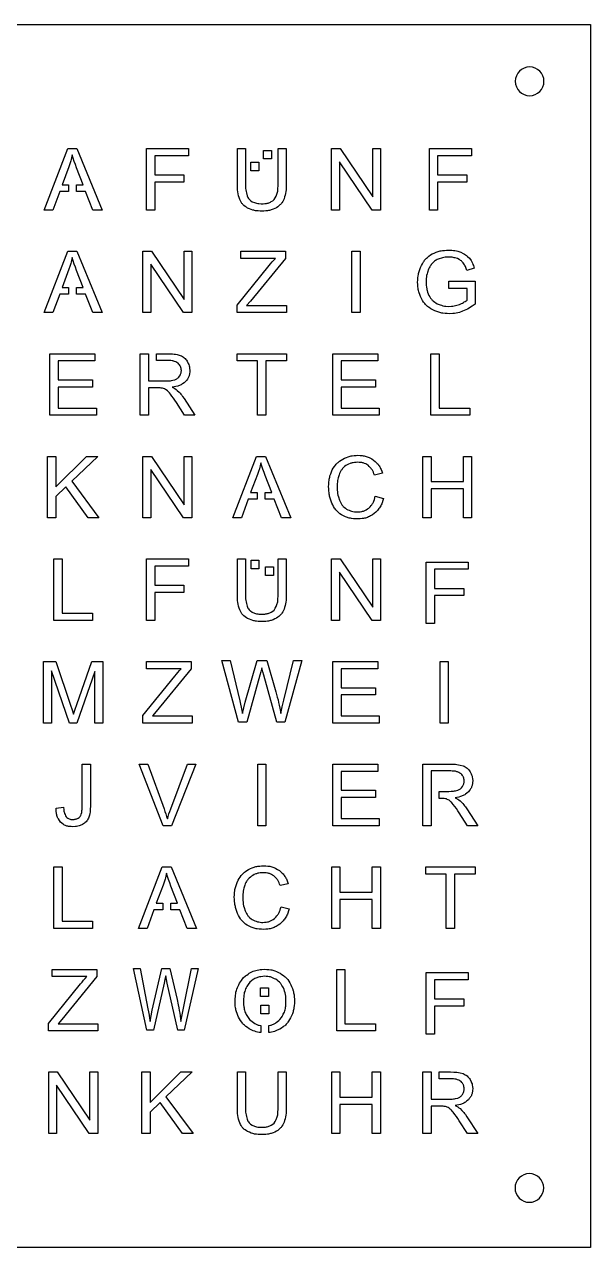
# Model space of a CAD drawing. Header units: millimetres. Extents: x 1 to 211, y -211 to -1.
# Drawn here: x 113.3 to 210.6, y -210.7 to -0.7 of the extents above; entities that cross this region are included whole.
import ezdxf

# ---------------------------------------------------------------- set-up
doc = ezdxf.new("R2010")
doc.units = ezdxf.units.MM
doc.layers.get('0').update_dxf_attribs({"linetype": 'CONTINUOUS'})

msp = doc.modelspace()

# ---------------------------------------------------------------- linework, layer by layer
for points in [[(0.56, -0.72), (210.55, -0.72), (210.55, -210.71), (0.56, -210.71)], [(120.86, -29.38), (119.34, -29.38), (118.16, -32.59), (116.66, -32.59), (120.76, -22.01), (122.29, -22.01), (126.66, -32.59), (125.05, -32.59), (123.8, -29.38), (122.25, -29.38), (122.25, -28.24), (123.37, -28.24), (122.25, -25.32), (122.05, -24.77), (121.85, -24.23), (121.67, -23.68), (121.49, -23.13), (121.38, -23.64), (121.31, -23.89), (121.24, -24.15), (121.09, -24.65), (120.92, -25.14), (119.74, -28.24), (120.86, -28.24)], [(135.67, -27.78), (135.67, -32.59), (134.26, -32.59), (134.26, -22.01), (141.46, -22.01), (141.46, -23.26), (135.67, -23.26), (135.67, -26.54), (140.68, -26.54), (140.68, -27.78)], [(156.19, -30.8), (156.36, -30.49), (156.52, -30.18), (156.6, -30.02), (156.66, -29.86), (156.71, -29.69), (156.75, -29.52), (156.79, -29.35), (156.81, -29.18), (156.83, -29.01), (156.84, -28.83), (156.85, -28.47), (156.85, -28.11), (156.85, -22.01), (158.26, -22.01), (158.26, -28.12), (158.25, -28.77), (158.23, -29.09), (158.19, -29.4), (158.14, -29.72), (158.07, -30.03), (157.99, -30.34), (157.9, -30.65), (157.78, -30.88), (157.66, -31.11), (157.52, -31.32), (157.45, -31.43), (157.37, -31.52), (157.28, -31.62), (157.19, -31.7), (157, -31.87), (156.8, -32.03), (156.58, -32.18), (156.29, -32.32), (155.99, -32.45), (155.69, -32.56), (155.53, -32.61), (155.38, -32.64), (155.22, -32.68), (155.06, -32.7), (154.74, -32.73), (154.42, -32.75), (154.09, -32.77), (153.77, -32.76), (153.45, -32.74), (153.14, -32.71), (152.98, -32.69), (152.83, -32.66), (152.67, -32.63), (152.52, -32.59), (152.22, -32.49), (151.93, -32.37), (151.63, -32.25), (151.41, -32.11), (151.2, -31.97), (151, -31.81), (150.91, -31.72), (150.82, -31.63), (150.74, -31.54), (150.66, -31.44), (150.52, -31.22), (150.39, -31), (150.27, -30.77), (150.17, -30.45), (150.08, -30.12), (150, -29.8), (149.94, -29.47), (149.9, -29.13), (149.88, -28.8), (149.86, -28.12), (149.86, -22.01), (151.28, -22.01), (151.28, -28.11), (151.28, -28.63), (151.29, -28.89), (151.32, -29.14), (151.35, -29.4), (151.41, -29.65), (151.53, -30.14), (151.69, -30.45), (151.78, -30.59), (151.89, -30.73), (152.01, -30.84), (152.14, -30.95), (152.42, -31.15), (152.79, -31.31), (152.98, -31.37), (153.17, -31.43), (153.36, -31.46), (153.56, -31.48), (153.96, -31.5), (154.27, -31.5), (154.57, -31.48), (154.72, -31.46), (154.87, -31.44), (155.01, -31.41), (155.15, -31.38), (155.29, -31.33), (155.43, -31.28), (155.56, -31.21), (155.69, -31.14), (155.94, -30.98)], [(155.75, -22.34), (155.75, -23.81), (154.38, -23.81), (154.38, -22.34)], [(167.41, -24.28), (167.41, -32.59), (166.06, -32.59), (166.06, -22.01), (167.51, -22.01), (173.12, -30.31), (173.12, -22.01), (174.47, -22.01), (174.47, -32.59), (173.02, -32.59)], [(184.28, -27.78), (184.28, -32.59), (182.86, -32.59), (182.86, -22.01), (190.07, -22.01), (190.07, -23.26), (184.28, -23.26), (184.28, -26.54), (189.29, -26.54), (189.29, -27.78)], [(153.53, -24.36), (153.53, -25.84), (152.16, -25.84), (152.16, -24.36)], [(120.86, -47), (119.34, -47), (118.16, -50.2), (116.66, -50.2), (120.76, -39.63), (122.29, -39.63), (126.66, -50.2), (125.05, -50.2), (123.8, -47), (122.25, -47), (122.25, -45.86), (123.37, -45.86), (122.25, -42.94), (122.05, -42.39), (121.85, -41.85), (121.67, -41.3), (121.49, -40.74), (121.38, -41.26), (121.31, -41.51), (121.24, -41.76), (121.09, -42.26), (120.92, -42.76), (119.74, -45.86), (120.86, -45.86)], [(135.01, -41.9), (135.01, -50.2), (133.65, -50.2), (133.65, -39.63), (135.1, -39.63), (140.71, -47.93), (140.71, -39.63), (142.07, -39.63), (142.07, -50.2), (140.62, -50.2)], [(158.28, -48.96), (158.28, -50.2), (149.84, -50.2), (149.84, -48.91), (155.31, -42.13), (155.58, -41.81), (155.85, -41.49), (156.13, -41.18), (156.42, -40.88), (150.46, -40.88), (150.46, -39.63), (158.11, -39.63), (158.11, -40.88), (152.11, -48.21), (151.46, -48.96)], [(170.97, -39.63), (170.97, -50.2), (169.56, -50.2), (169.56, -39.63)], [(189.33, -48.03), (189.33, -46.06), (186.19, -46.06), (186.19, -44.82), (190.72, -44.81), (190.72, -48.73), (190.21, -49.1), (189.95, -49.27), (189.69, -49.44), (189.42, -49.58), (189.14, -49.72), (188.57, -49.97), (188.01, -50.15), (187.73, -50.22), (187.45, -50.28), (187.16, -50.32), (186.87, -50.35), (186.29, -50.39), (185.92, -50.37), (185.55, -50.34), (185.18, -50.29), (185, -50.26), (184.82, -50.23), (184.64, -50.18), (184.47, -50.13), (184.12, -50.01), (183.78, -49.87), (183.43, -49.72), (183.13, -49.53), (182.84, -49.34), (182.7, -49.24), (182.56, -49.13), (182.43, -49.02), (182.31, -48.91), (182.19, -48.78), (182.08, -48.65), (181.97, -48.52), (181.87, -48.38), (181.68, -48.09), (181.49, -47.79), (181.35, -47.45), (181.21, -47.11), (181.09, -46.77), (181.04, -46.6), (180.99, -46.42), (180.95, -46.24), (180.92, -46.06), (180.88, -45.7), (180.85, -45.34), (180.84, -44.97), (180.86, -44.6), (180.88, -44.23), (180.93, -43.86), (180.96, -43.67), (181, -43.49), (181.04, -43.31), (181.09, -43.14), (181.21, -42.78), (181.34, -42.44), (181.49, -42.09), (181.66, -41.79), (181.85, -41.49), (181.94, -41.35), (182.04, -41.21), (182.15, -41.07), (182.26, -40.95), (182.38, -40.82), (182.51, -40.71), (182.64, -40.6), (182.78, -40.5), (183.07, -40.3), (183.36, -40.1), (183.7, -39.96), (184.04, -39.82), (184.38, -39.7), (184.56, -39.65), (184.73, -39.61), (184.91, -39.57), (185.09, -39.54), (185.45, -39.5), (185.82, -39.47), (186.18, -39.46), (186.72, -39.48), (186.99, -39.5), (187.25, -39.54), (187.51, -39.6), (187.77, -39.67), (188.28, -39.83), (188.69, -40.02), (188.89, -40.13), (189.08, -40.25), (189.26, -40.39), (189.43, -40.54), (189.75, -40.86), (190.01, -41.26), (190.13, -41.47), (190.24, -41.68), (190.34, -41.91), (190.42, -42.13), (190.56, -42.59), (189.28, -42.94), (189.17, -42.6), (189.11, -42.44), (189.04, -42.28), (188.96, -42.12), (188.87, -41.97), (188.68, -41.67), (188.46, -41.44), (188.35, -41.33), (188.22, -41.23), (188.09, -41.15), (187.95, -41.07), (187.66, -40.93), (187.31, -40.81), (187.12, -40.76), (186.94, -40.72), (186.76, -40.69), (186.57, -40.67), (186.19, -40.65), (185.76, -40.67), (185.55, -40.69), (185.34, -40.72), (185.13, -40.76), (184.92, -40.82), (184.52, -40.95), (184.2, -41.1), (184.05, -41.18), (183.9, -41.27), (183.76, -41.37), (183.63, -41.48), (183.37, -41.71), (183.18, -41.96), (183.08, -42.08), (182.99, -42.21), (182.91, -42.34), (182.84, -42.48), (182.7, -42.76), (182.53, -43.28), (182.45, -43.54), (182.39, -43.8), (182.35, -44.07), (182.32, -44.34), (182.29, -44.89), (182.3, -45.19), (182.32, -45.5), (182.35, -45.8), (182.4, -46.1), (182.43, -46.25), (182.47, -46.39), (182.56, -46.68), (182.67, -46.97), (182.78, -47.25), (182.92, -47.47), (183.06, -47.69), (183.21, -47.89), (183.3, -47.98), (183.38, -48.08), (183.47, -48.16), (183.57, -48.24), (183.78, -48.39), (183.99, -48.53), (184.22, -48.67), (184.7, -48.86), (184.94, -48.94), (185.19, -49.01), (185.44, -49.06), (185.7, -49.09), (186.21, -49.13), (186.67, -49.1), (186.9, -49.07), (187.13, -49.04), (187.35, -48.99), (187.57, -48.92), (188.01, -48.78), (188.36, -48.63), (188.53, -48.55), (188.7, -48.46), (188.86, -48.36), (189.02, -48.26)], [(125.65, -66.57), (125.65, -67.82), (117.67, -67.82), (117.67, -57.25), (125.4, -57.25), (125.4, -58.5), (119.09, -58.5), (119.09, -61.74), (125, -61.74), (125, -62.98), (119.09, -62.98), (119.09, -66.57)], [(135.96, -57.25), (137.89, -57.25), (138.44, -57.26), (138.72, -57.27), (138.99, -57.3), (139.26, -57.34), (139.53, -57.4), (140.06, -57.54), (140.24, -57.62), (140.42, -57.72), (140.59, -57.82), (140.74, -57.94), (140.88, -58.07), (141.01, -58.22), (141.13, -58.38), (141.25, -58.54), (141.44, -58.92), (141.52, -59.11), (141.58, -59.31), (141.63, -59.51), (141.66, -59.71), (141.69, -60.13), (141.67, -60.4), (141.64, -60.66), (141.62, -60.79), (141.59, -60.91), (141.56, -61.04), (141.52, -61.16), (141.47, -61.27), (141.41, -61.39), (141.34, -61.5), (141.27, -61.61), (141.12, -61.82), (140.96, -62.03), (140.71, -62.23), (140.45, -62.41), (140.32, -62.5), (140.19, -62.58), (140.05, -62.65), (139.91, -62.71), (139.76, -62.77), (139.62, -62.82), (139.31, -62.89), (139, -62.96), (138.68, -63.01), (138.91, -63.12), (139.13, -63.25), (139.34, -63.39), (139.54, -63.54), (139.86, -63.86), (140.02, -64.03), (140.17, -64.2), (140.31, -64.38), (140.45, -64.57), (140.71, -64.94), (142.57, -67.82), (140.79, -67.82), (139.38, -65.62), (139.13, -65.25), (138.88, -64.88), (138.62, -64.52), (138.36, -64.17), (138.2, -63.97), (138.03, -63.78), (137.93, -63.7), (137.84, -63.61), (137.64, -63.46), (137.49, -63.37), (137.33, -63.29), (137.16, -63.23), (136.99, -63.18), (136.8, -63.15), (136.6, -63.13), (136.21, -63.13), (134.57, -63.13), (134.57, -67.82), (133.15, -67.82), (133.15, -57.25), (134.57, -57.25), (134.57, -61.92), (137.61, -61.92), (137.99, -61.91), (138.18, -61.9), (138.37, -61.88), (138.56, -61.85), (138.75, -61.81), (139.12, -61.72), (139.37, -61.61), (139.48, -61.54), (139.59, -61.47), (139.69, -61.38), (139.78, -61.29), (139.95, -61.08), (140.07, -60.86), (140.12, -60.75), (140.17, -60.63), (140.19, -60.51), (140.21, -60.39), (140.24, -60.13), (140.22, -59.96), (140.2, -59.78), (140.16, -59.62), (140.13, -59.54), (140.1, -59.46), (140.06, -59.38), (140.02, -59.31), (139.92, -59.17), (139.81, -59.03), (139.69, -58.9), (139.49, -58.78), (139.29, -58.67), (139.08, -58.58), (138.97, -58.54), (138.87, -58.51), (138.75, -58.48), (138.64, -58.46), (138.41, -58.44), (138.18, -58.42), (137.95, -58.42), (135.96, -58.42)], [(154.76, -58.5), (154.76, -67.82), (153.35, -67.82), (153.35, -58.5), (149.83, -58.5), (149.83, -57.25), (158.3, -57.25), (158.3, -58.5)], [(174.25, -66.57), (174.25, -67.82), (166.28, -67.82), (166.28, -57.25), (174, -57.25), (174, -58.5), (167.69, -58.5), (167.69, -61.74), (173.6, -61.74), (173.6, -62.98), (167.69, -62.98), (167.69, -66.57)], [(189.8, -66.57), (189.8, -67.82), (183.13, -67.82), (183.13, -57.25), (184.54, -57.25), (184.54, -66.57)], [(118.66, -81.78), (118.66, -85.44), (117.24, -85.44), (117.24, -74.87), (118.66, -74.87), (118.66, -80.11), (123.96, -74.87), (125.88, -74.87), (121.4, -79.15), (126.08, -85.44), (124.21, -85.44), (120.41, -80.09)], [(135.01, -77.13), (135.01, -85.44), (133.65, -85.44), (133.65, -74.87), (135.1, -74.87), (140.71, -83.17), (140.71, -74.87), (142.07, -74.87), (142.07, -85.44), (140.62, -85.44)], [(153.26, -82.24), (151.74, -82.24), (150.56, -85.44), (149.06, -85.44), (153.17, -74.87), (154.69, -74.87), (159.06, -85.44), (157.45, -85.44), (156.2, -82.24), (154.65, -82.24), (154.65, -81.1), (155.77, -81.1), (154.65, -78.17), (154.45, -77.63), (154.25, -77.08), (154.07, -76.53), (153.89, -75.98), (153.78, -76.49), (153.72, -76.75), (153.65, -77), (153.49, -77.5), (153.32, -78), (152.15, -81.1), (153.26, -81.1)], [(170.45, -84.42), (170.72, -84.4), (170.99, -84.37), (171.26, -84.33), (171.39, -84.3), (171.51, -84.26), (171.64, -84.22), (171.76, -84.16), (172, -84.04), (172.23, -83.9), (172.46, -83.74), (172.66, -83.53), (172.86, -83.31), (172.95, -83.19), (173.03, -83.08), (173.11, -82.96), (173.19, -82.83), (173.25, -82.71), (173.31, -82.57), (173.41, -82.3), (173.49, -82.02), (173.57, -81.73), (174.99, -82.09), (174.87, -82.46), (174.74, -82.83), (174.66, -83.02), (174.59, -83.19), (174.5, -83.37), (174.41, -83.53), (174.3, -83.7), (174.19, -83.85), (174.07, -84), (173.94, -84.15), (173.67, -84.44), (173.39, -84.71), (173.06, -84.92), (172.74, -85.11), (172.57, -85.2), (172.4, -85.28), (172.23, -85.35), (172.05, -85.41), (171.88, -85.46), (171.69, -85.5), (171.51, -85.53), (171.32, -85.56), (170.94, -85.59), (170.56, -85.62), (170.19, -85.6), (169.82, -85.58), (169.46, -85.54), (169.28, -85.51), (169.1, -85.47), (168.93, -85.43), (168.76, -85.37), (168.59, -85.31), (168.42, -85.24), (168.08, -85.09), (167.75, -84.92), (167.49, -84.72), (167.23, -84.51), (167.11, -84.4), (166.99, -84.28), (166.88, -84.16), (166.78, -84.04), (166.68, -83.91), (166.58, -83.78), (166.41, -83.5), (166.26, -83.21), (166.11, -82.91), (165.98, -82.56), (165.87, -82.22), (165.76, -81.87), (165.72, -81.7), (165.68, -81.52), (165.65, -81.34), (165.62, -81.16), (165.58, -80.8), (165.56, -80.44), (165.54, -80.07), (165.56, -79.7), (165.58, -79.33), (165.62, -78.96), (165.65, -78.78), (165.69, -78.59), (165.73, -78.42), (165.78, -78.24), (165.9, -77.89), (166.03, -77.54), (166.18, -77.19), (166.35, -76.91), (166.53, -76.63), (166.73, -76.37), (166.83, -76.24), (166.94, -76.12), (167.06, -76.01), (167.18, -75.9), (167.31, -75.8), (167.44, -75.7), (167.71, -75.51), (167.99, -75.33), (168.3, -75.19), (168.61, -75.05), (168.93, -74.94), (169.09, -74.89), (169.25, -74.84), (169.41, -74.81), (169.57, -74.78), (169.91, -74.73), (170.25, -74.71), (170.58, -74.69), (170.95, -74.71), (171.3, -74.74), (171.48, -74.76), (171.66, -74.79), (171.83, -74.83), (172, -74.87), (172.17, -74.93), (172.33, -74.99), (172.49, -75.06), (172.65, -75.14), (172.97, -75.31), (173.28, -75.5), (173.54, -75.73), (173.79, -75.98), (173.91, -76.1), (174.03, -76.23), (174.13, -76.36), (174.23, -76.5), (174.32, -76.65), (174.41, -76.8), (174.48, -76.95), (174.55, -77.11), (174.68, -77.44), (174.8, -77.77), (173.41, -78.09), (173.32, -77.85), (173.23, -77.61), (173.12, -77.38), (173.07, -77.27), (173, -77.17), (172.93, -77.06), (172.86, -76.96), (172.69, -76.77), (172.52, -76.59), (172.33, -76.41), (172.13, -76.29), (171.92, -76.18), (171.71, -76.08), (171.6, -76.04), (171.49, -76), (171.38, -75.97), (171.26, -75.95), (171.03, -75.92), (170.79, -75.9), (170.55, -75.88), (170.28, -75.9), (170.01, -75.92), (169.74, -75.96), (169.61, -75.98), (169.48, -76.02), (169.35, -76.05), (169.22, -76.1), (168.98, -76.21), (168.74, -76.34), (168.5, -76.47), (168.3, -76.63), (168.12, -76.8), (167.94, -76.97), (167.86, -77.06), (167.79, -77.16), (167.72, -77.26), (167.65, -77.36), (167.54, -77.58), (167.43, -77.81), (167.33, -78.04), (167.19, -78.54), (167.13, -78.79), (167.08, -79.04), (167.05, -79.29), (167.03, -79.55), (167, -80.07), (167.02, -80.67), (167.05, -80.97), (167.09, -81.26), (167.15, -81.56), (167.22, -81.85), (167.4, -82.42), (167.5, -82.65), (167.62, -82.87), (167.74, -83.08), (167.81, -83.18), (167.89, -83.28), (167.96, -83.37), (168.05, -83.46), (168.23, -83.62), (168.43, -83.78), (168.63, -83.92), (168.85, -84.03), (169.06, -84.13), (169.28, -84.22), (169.5, -84.3), (169.73, -84.35), (169.97, -84.38), (170.21, -84.41)], [(183.16, -80.46), (183.16, -85.44), (181.74, -85.44), (181.74, -74.87), (183.16, -74.87), (183.16, -79.21), (188.71, -79.21), (188.71, -74.87), (190.12, -74.87), (190.12, -85.44), (188.71, -85.44), (188.71, -80.46)], [(125, -101.81), (125, -103.06), (118.32, -103.06), (118.32, -92.49), (119.74, -92.49), (119.74, -101.81)], [(135.67, -98.25), (135.67, -103.06), (134.26, -103.06), (134.26, -92.49), (141.46, -92.49), (141.46, -93.73), (135.67, -93.73), (135.67, -97.01), (140.68, -97.01), (140.68, -98.25)], [(156.19, -101.28), (156.36, -100.96), (156.52, -100.65), (156.6, -100.49), (156.66, -100.33), (156.71, -100.16), (156.75, -100), (156.79, -99.83), (156.81, -99.65), (156.83, -99.48), (156.84, -99.3), (156.85, -98.94), (156.85, -98.59), (156.85, -92.49), (158.26, -92.49), (158.26, -98.59), (158.25, -99.24), (158.23, -99.56), (158.19, -99.88), (158.14, -100.19), (158.07, -100.5), (157.99, -100.81), (157.9, -101.12), (157.78, -101.35), (157.66, -101.58), (157.52, -101.79), (157.45, -101.9), (157.37, -101.99), (157.28, -102.09), (157.19, -102.18), (157, -102.34), (156.8, -102.5), (156.58, -102.65), (156.29, -102.79), (155.99, -102.92), (155.69, -103.03), (155.53, -103.08), (155.38, -103.12), (155.22, -103.15), (155.06, -103.17), (154.74, -103.21), (154.42, -103.22), (154.09, -103.24), (153.77, -103.23), (153.45, -103.21), (153.14, -103.18), (152.98, -103.16), (152.83, -103.13), (152.67, -103.1), (152.52, -103.06), (152.22, -102.96), (151.93, -102.84), (151.63, -102.72), (151.41, -102.58), (151.2, -102.44), (151, -102.28), (150.91, -102.19), (150.82, -102.1), (150.74, -102.01), (150.66, -101.91), (150.52, -101.7), (150.39, -101.47), (150.27, -101.24), (150.17, -100.92), (150.08, -100.6), (150, -100.27), (149.94, -99.94), (149.9, -99.61), (149.88, -99.27), (149.86, -98.59), (149.86, -92.49), (151.28, -92.49), (151.28, -98.59), (151.28, -99.1), (151.29, -99.36), (151.32, -99.61), (151.35, -99.87), (151.41, -100.12), (151.53, -100.62), (151.69, -100.92), (151.78, -101.06), (151.89, -101.2), (152.01, -101.32), (152.14, -101.42), (152.42, -101.62), (152.79, -101.78), (152.98, -101.85), (153.17, -101.9), (153.36, -101.93), (153.56, -101.95), (153.96, -101.97), (154.27, -101.97), (154.57, -101.95), (154.72, -101.93), (154.87, -101.91), (155.01, -101.88), (155.15, -101.85), (155.29, -101.8), (155.43, -101.75), (155.56, -101.68), (155.69, -101.61), (155.94, -101.45)], [(153.58, -92.7), (153.58, -94.18), (152.21, -94.18), (152.21, -92.7)], [(156.05, -93.82), (156.05, -95.3), (154.68, -95.3), (154.68, -93.82)], [(167.41, -94.75), (167.41, -103.06), (166.06, -103.06), (166.06, -92.49), (167.51, -92.49), (173.12, -100.78), (173.12, -92.49), (174.47, -92.49), (174.47, -103.06), (173.02, -103.06)], [(183.74, -98.78), (183.74, -103.59), (182.33, -103.59), (182.33, -93.02), (189.54, -93.02), (189.54, -94.26), (183.74, -94.26), (183.74, -97.54), (188.76, -97.54), (188.76, -98.78)], [(117.93, -111.68), (117.93, -120.67), (116.56, -120.67), (116.56, -110.1), (118.69, -110.1), (121.22, -117.59), (121.48, -118.37), (121.73, -119.15), (122.01, -118.3), (122.3, -117.46), (124.86, -110.1), (126.76, -110.1), (126.76, -120.67), (125.39, -120.67), (125.39, -111.83), (122.29, -120.67), (121.02, -120.67)], [(142.08, -119.43), (142.08, -120.67), (133.64, -120.67), (133.64, -119.38), (139.11, -112.61), (139.38, -112.28), (139.65, -111.96), (139.93, -111.66), (140.22, -111.35), (134.26, -111.35), (134.26, -110.1), (141.91, -110.1), (141.91, -111.35), (135.91, -118.68), (135.26, -119.43)], [(153.75, -112.45), (151.48, -120.51), (150.04, -120.51), (147.2, -109.94), (148.65, -109.94), (150.28, -116.87), (150.4, -117.41), (150.52, -117.95), (150.63, -118.49), (150.73, -119.03), (150.96, -118.05), (151.21, -117.08), (153.24, -109.94), (154.95, -109.94), (156.48, -115.29), (156.73, -116.21), (156.85, -116.68), (156.96, -117.15), (157.06, -117.61), (157.15, -118.08), (157.31, -119.03), (157.56, -117.88), (157.84, -116.73), (159.52, -109.94), (160.94, -109.94), (158.01, -120.51), (156.65, -120.51), (154.39, -112.45), (154.22, -111.84), (154.06, -111.21), (153.91, -111.84)], [(174.25, -119.43), (174.25, -120.67), (166.28, -120.67), (166.28, -110.1), (174, -110.1), (174, -111.35), (167.69, -111.35), (167.69, -114.59), (173.6, -114.59), (173.6, -115.83), (167.69, -115.83), (167.69, -119.43)], [(186.11, -110.1), (186.11, -120.67), (184.7, -120.67), (184.7, -110.1)], [(121.61, -138.47), (121.31, -138.45), (121.01, -138.43), (120.86, -138.4), (120.72, -138.38), (120.58, -138.34), (120.44, -138.3), (120.31, -138.25), (120.18, -138.18), (120.05, -138.11), (119.93, -138.03), (119.69, -137.86), (119.46, -137.67), (119.28, -137.4), (119.11, -137.13), (119.04, -136.99), (118.97, -136.85), (118.91, -136.7), (118.87, -136.56), (118.83, -136.4), (118.8, -136.25), (118.78, -136.09), (118.76, -135.94), (118.75, -135.62), (118.74, -135.29), (120.01, -135.12), (120.04, -135.56), (120.07, -135.78), (120.11, -135.99), (120.14, -136.09), (120.17, -136.19), (120.26, -136.39), (120.36, -136.59), (120.47, -136.78), (120.59, -136.88), (120.72, -136.97), (120.85, -137.06), (120.99, -137.12), (121.13, -137.17), (121.28, -137.2), (121.44, -137.21), (121.6, -137.22), (121.84, -137.21), (121.96, -137.19), (122.08, -137.17), (122.19, -137.13), (122.3, -137.09), (122.52, -136.98), (122.69, -136.85), (122.77, -136.78), (122.84, -136.7), (122.91, -136.61), (122.96, -136.52), (123.05, -136.33), (123.12, -136), (123.15, -135.84), (123.17, -135.67), (123.19, -135.5), (123.19, -135.34), (123.2, -135), (123.2, -127.72), (124.61, -127.72), (124.61, -134.92), (124.6, -135.45), (124.58, -135.71), (124.55, -135.97), (124.51, -136.22), (124.44, -136.48), (124.29, -136.98), (124.19, -137.15), (124.1, -137.32), (123.99, -137.47), (123.87, -137.62), (123.73, -137.75), (123.58, -137.87), (123.42, -137.98), (123.26, -138.09), (122.86, -138.26), (122.66, -138.33), (122.46, -138.38), (122.25, -138.42), (122.04, -138.45)], [(142.75, -127.72), (138.56, -138.29), (137.11, -138.29), (132.98, -127.72), (134.51, -127.72), (137.28, -135.4), (137.43, -135.83), (137.58, -136.26), (137.71, -136.69), (137.84, -137.13), (137.97, -136.69), (138.11, -136.26), (138.26, -135.83), (138.42, -135.4), (141.3, -127.72)], [(154.77, -127.72), (154.77, -138.29), (153.36, -138.29), (153.36, -127.72)], [(174.25, -137.04), (174.25, -138.29), (166.28, -138.29), (166.28, -127.72), (174, -127.72), (174, -128.97), (167.69, -128.97), (167.69, -132.21), (173.6, -132.21), (173.6, -133.45), (167.69, -133.45), (167.69, -137.04)], [(183.17, -128.89), (183.17, -138.29), (181.76, -138.29), (181.76, -127.72), (186.49, -127.72), (187.05, -127.73), (187.32, -127.74), (187.59, -127.77), (187.86, -127.81), (188.13, -127.87), (188.67, -128.01), (188.85, -128.09), (189.02, -128.19), (189.19, -128.29), (189.34, -128.41), (189.49, -128.54), (189.61, -128.69), (189.74, -128.85), (189.85, -129.01), (190.04, -129.39), (190.12, -129.58), (190.19, -129.78), (190.23, -129.98), (190.26, -130.19), (190.3, -130.61), (190.27, -130.87), (190.24, -131.13), (190.22, -131.26), (190.19, -131.38), (190.16, -131.51), (190.12, -131.63), (190.07, -131.74), (190.01, -131.86), (189.95, -131.97), (189.88, -132.08), (189.72, -132.29), (189.56, -132.5), (189.31, -132.7), (189.06, -132.88), (188.92, -132.97), (188.79, -133.05), (188.65, -133.12), (188.51, -133.18), (188.37, -133.24), (188.22, -133.29), (187.92, -133.36), (187.6, -133.43), (187.29, -133.48), (187.51, -133.59), (187.73, -133.72), (187.94, -133.86), (188.14, -134.01), (188.46, -134.33), (188.62, -134.5), (188.77, -134.68), (188.91, -134.85), (189.05, -135.04), (189.31, -135.41), (191.17, -138.29), (189.39, -138.29), (187.98, -136.09), (187.74, -135.72), (187.49, -135.35), (187.23, -134.99), (186.96, -134.64), (186.8, -134.44), (186.63, -134.25), (186.54, -134.17), (186.44, -134.09), (186.24, -133.93), (186.09, -133.84), (185.93, -133.76), (185.77, -133.7), (185.6, -133.65), (185.4, -133.62), (185.21, -133.61), (184.81, -133.6), (184.56, -133.6), (184.56, -132.39), (186.21, -132.39), (186.59, -132.38), (186.79, -132.37), (186.98, -132.35), (187.17, -132.32), (187.35, -132.28), (187.73, -132.19), (187.97, -132.08), (188.09, -132.01), (188.19, -131.94), (188.29, -131.85), (188.39, -131.76), (188.56, -131.55), (188.68, -131.33), (188.73, -131.22), (188.77, -131.1), (188.8, -130.98), (188.82, -130.86), (188.84, -130.61), (188.82, -130.43), (188.8, -130.26), (188.76, -130.09), (188.74, -130.01), (188.7, -129.93), (188.67, -129.85), (188.62, -129.78), (188.52, -129.64), (188.41, -129.5), (188.29, -129.37), (188.09, -129.25), (187.89, -129.14), (187.68, -129.05), (187.58, -129.01), (187.47, -128.98), (187.36, -128.95), (187.25, -128.93), (187.02, -128.91), (186.79, -128.9), (186.55, -128.89)], [(125, -154.66), (125, -155.91), (118.32, -155.91), (118.32, -145.34), (119.74, -145.34), (119.74, -154.66)], [(137.06, -152.71), (135.54, -152.71), (134.36, -155.91), (132.86, -155.91), (136.97, -145.34), (138.49, -145.34), (142.86, -155.91), (141.25, -155.91), (140, -152.71), (138.45, -152.71), (138.45, -151.57), (139.57, -151.57), (138.45, -148.64), (138.25, -148.1), (138.05, -147.55), (137.87, -147), (137.69, -146.45), (137.58, -146.96), (137.51, -147.22), (137.45, -147.47), (137.29, -147.97), (137.12, -148.47), (135.94, -151.57), (137.06, -151.57)], [(154.24, -154.89), (154.52, -154.87), (154.79, -154.85), (155.06, -154.8), (155.19, -154.77), (155.31, -154.73), (155.44, -154.69), (155.56, -154.63), (155.8, -154.51), (156.03, -154.37), (156.26, -154.22), (156.46, -154), (156.65, -153.78), (156.75, -153.67), (156.83, -153.55), (156.91, -153.43), (156.98, -153.3), (157.05, -153.18), (157.11, -153.04), (157.21, -152.77), (157.29, -152.49), (157.37, -152.2), (158.78, -152.56), (158.66, -152.93), (158.53, -153.3), (158.46, -153.49), (158.38, -153.66), (158.3, -153.84), (158.21, -154.01), (158.1, -154.17), (157.99, -154.32), (157.87, -154.47), (157.74, -154.62), (157.47, -154.91), (157.18, -155.18), (156.86, -155.39), (156.53, -155.58), (156.37, -155.67), (156.2, -155.75), (156.03, -155.82), (155.85, -155.88), (155.68, -155.93), (155.49, -155.97), (155.31, -156), (155.12, -156.03), (154.74, -156.06), (154.36, -156.09), (153.99, -156.07), (153.62, -156.05), (153.26, -156.01), (153.08, -155.98), (152.9, -155.94), (152.73, -155.9), (152.56, -155.84), (152.39, -155.78), (152.22, -155.71), (151.88, -155.56), (151.55, -155.39), (151.29, -155.19), (151.03, -154.98), (150.91, -154.87), (150.79, -154.75), (150.68, -154.64), (150.57, -154.51), (150.48, -154.38), (150.38, -154.25), (150.21, -153.97), (150.06, -153.68), (149.91, -153.38), (149.78, -153.04), (149.66, -152.69), (149.56, -152.34), (149.52, -152.17), (149.48, -151.99), (149.45, -151.81), (149.42, -151.63), (149.38, -151.27), (149.36, -150.91), (149.34, -150.55), (149.36, -150.17), (149.38, -149.8), (149.42, -149.43), (149.45, -149.25), (149.49, -149.07), (149.53, -148.89), (149.58, -148.71), (149.7, -148.36), (149.83, -148.01), (149.98, -147.66), (150.15, -147.38), (150.33, -147.1), (150.53, -146.84), (150.63, -146.71), (150.74, -146.59), (150.86, -146.48), (150.98, -146.37), (151.11, -146.27), (151.24, -146.17), (151.51, -145.98), (151.79, -145.8), (152.1, -145.66), (152.41, -145.52), (152.73, -145.41), (152.89, -145.36), (153.05, -145.31), (153.21, -145.28), (153.37, -145.25), (153.71, -145.21), (154.04, -145.18), (154.38, -145.16), (154.75, -145.18), (155.1, -145.21), (155.28, -145.23), (155.46, -145.26), (155.63, -145.3), (155.8, -145.34), (155.97, -145.4), (156.13, -145.46), (156.29, -145.53), (156.45, -145.61), (156.77, -145.78), (157.08, -145.97), (157.34, -146.2), (157.59, -146.45), (157.71, -146.57), (157.83, -146.7), (157.93, -146.84), (158.03, -146.98), (158.12, -147.12), (158.2, -147.27), (158.28, -147.43), (158.35, -147.58), (158.48, -147.91), (158.6, -148.24), (157.21, -148.56), (157.12, -148.32), (157.03, -148.09), (156.92, -147.86), (156.87, -147.75), (156.8, -147.64), (156.73, -147.53), (156.66, -147.43), (156.49, -147.24), (156.32, -147.06), (156.13, -146.88), (155.93, -146.76), (155.72, -146.65), (155.51, -146.55), (155.4, -146.51), (155.29, -146.47), (155.18, -146.45), (155.06, -146.42), (154.83, -146.39), (154.59, -146.37), (154.35, -146.36), (154.08, -146.37), (153.81, -146.39), (153.54, -146.43), (153.41, -146.46), (153.28, -146.49), (153.15, -146.53), (153.02, -146.57), (152.78, -146.68), (152.53, -146.81), (152.3, -146.94), (152.1, -147.1), (151.92, -147.27), (151.74, -147.44), (151.66, -147.54), (151.59, -147.63), (151.52, -147.73), (151.45, -147.84), (151.34, -148.05), (151.23, -148.28), (151.13, -148.51), (150.99, -149.01), (150.93, -149.26), (150.88, -149.51), (150.85, -149.77), (150.82, -150.02), (150.8, -150.54), (150.82, -151.14), (150.85, -151.44), (150.89, -151.74), (150.94, -152.03), (151.02, -152.32), (151.2, -152.89), (151.3, -153.12), (151.42, -153.34), (151.54, -153.55), (151.61, -153.65), (151.68, -153.75), (151.76, -153.84), (151.85, -153.93), (152.03, -154.09), (152.23, -154.25), (152.43, -154.4), (152.64, -154.51), (152.86, -154.61), (153.08, -154.7), (153.3, -154.77), (153.53, -154.82), (153.77, -154.86), (154.01, -154.88)], [(167.49, -150.93), (167.49, -155.91), (166.07, -155.91), (166.07, -145.34), (167.49, -145.34), (167.49, -149.68), (173.04, -149.68), (173.04, -145.34), (174.45, -145.34), (174.45, -155.91), (173.04, -155.91), (173.04, -150.93)], [(187.16, -146.59), (187.16, -155.91), (185.75, -155.91), (185.75, -146.59), (182.23, -146.59), (182.23, -145.34), (190.7, -145.34), (190.7, -146.59)], [(125.88, -172.28), (125.88, -173.53), (117.44, -173.53), (117.44, -172.23), (122.91, -165.46), (123.18, -165.14), (123.45, -164.82), (123.73, -164.51), (124.02, -164.2), (118.06, -164.2), (118.06, -162.96), (125.71, -162.96), (125.71, -164.2), (119.71, -171.54), (119.06, -172.28)], [(137.3, -165.3), (135.47, -173.37), (134.3, -173.37), (132.02, -162.78), (133.19, -162.78), (134.5, -169.72), (134.6, -170.26), (134.69, -170.8), (134.78, -171.35), (134.86, -171.89), (135.05, -170.91), (135.25, -169.93), (136.89, -162.78), (138.27, -162.78), (139.51, -168.14), (139.71, -169.07), (139.8, -169.53), (139.89, -170), (139.97, -170.47), (140.04, -170.94), (140.18, -171.89), (140.38, -170.74), (140.61, -169.59), (141.96, -162.78), (143.11, -162.78), (140.74, -173.37), (139.64, -173.37), (137.82, -165.3), (137.68, -164.68), (137.55, -164.06), (137.43, -164.68)], [(155.26, -173.81), (155.26, -172.59), (155.53, -172.54), (155.67, -172.51), (155.8, -172.47), (155.93, -172.43), (156.06, -172.37), (156.18, -172.31), (156.3, -172.25), (156.42, -172.18), (156.53, -172.1), (156.75, -171.93), (156.97, -171.75), (157.19, -171.56), (157.43, -171.2), (157.55, -171.02), (157.66, -170.84), (157.76, -170.66), (157.86, -170.47), (157.94, -170.28), (158.01, -170.09), (158.06, -169.89), (158.11, -169.68), (158.14, -169.47), (158.17, -169.26), (158.2, -168.84), (158.22, -168.41), (158.19, -167.83), (158.17, -167.54), (158.12, -167.26), (158.06, -166.98), (157.97, -166.7), (157.88, -166.43), (157.78, -166.15), (157.66, -165.93), (157.53, -165.72), (157.4, -165.51), (157.33, -165.41), (157.25, -165.31), (157.16, -165.22), (157.08, -165.13), (156.89, -164.97), (156.69, -164.81), (156.49, -164.66), (156.27, -164.55), (156.04, -164.44), (155.81, -164.34), (155.69, -164.3), (155.58, -164.26), (155.33, -164.21), (155.09, -164.17), (154.84, -164.15), (154.58, -164.13), (154.22, -164.17), (153.87, -164.21), (153.69, -164.24), (153.52, -164.28), (153.35, -164.33), (153.19, -164.39), (153.03, -164.45), (152.88, -164.53), (152.72, -164.62), (152.58, -164.72), (152.29, -164.93), (152, -165.15), (151.73, -165.53), (151.6, -165.72), (151.48, -165.92), (151.37, -166.12), (151.27, -166.32), (151.19, -166.52), (151.12, -166.74), (151.06, -166.95), (151.02, -167.17), (150.98, -167.4), (150.96, -167.63), (150.93, -168.09), (150.92, -168.56), (150.94, -168.97), (150.98, -169.38), (151.01, -169.58), (151.04, -169.78), (151.09, -169.98), (151.14, -170.17), (151.21, -170.35), (151.3, -170.54), (151.39, -170.71), (151.49, -170.89), (151.6, -171.06), (151.72, -171.23), (151.96, -171.57), (152.17, -171.75), (152.39, -171.93), (152.61, -172.1), (152.84, -172.25), (152.96, -172.31), (153.08, -172.37), (153.21, -172.42), (153.33, -172.47), (153.46, -172.51), (153.6, -172.54), (153.87, -172.59), (153.87, -173.81), (153.61, -173.78), (153.35, -173.74), (153.09, -173.67), (152.84, -173.59), (152.6, -173.49), (152.35, -173.38), (151.87, -173.15), (151.6, -172.95), (151.32, -172.74), (151.07, -172.53), (150.94, -172.41), (150.83, -172.29), (150.72, -172.17), (150.62, -172.03), (150.42, -171.76), (150.25, -171.47), (150.07, -171.18), (149.94, -170.86), (149.82, -170.54), (149.7, -170.22), (149.66, -170.06), (149.62, -169.89), (149.58, -169.73), (149.55, -169.56), (149.51, -169.22), (149.48, -168.88), (149.46, -168.54), (149.49, -167.97), (149.52, -167.69), (149.54, -167.41), (149.58, -167.13), (149.63, -166.86), (149.69, -166.59), (149.77, -166.33), (149.86, -166.08), (149.98, -165.83), (150.11, -165.59), (150.25, -165.35), (150.4, -165.11), (150.56, -164.88), (150.89, -164.42), (151.29, -164.09), (151.49, -163.93), (151.7, -163.77), (151.91, -163.63), (152.12, -163.5), (152.34, -163.38), (152.57, -163.28), (152.81, -163.2), (153.05, -163.13), (153.29, -163.08), (153.54, -163.03), (153.8, -163), (154.06, -162.97), (154.58, -162.93), (154.93, -162.95), (155.28, -162.98), (155.62, -163.02), (155.79, -163.06), (155.96, -163.1), (156.13, -163.14), (156.29, -163.2), (156.61, -163.33), (156.93, -163.47), (157.24, -163.63), (157.52, -163.82), (157.8, -164.02), (157.93, -164.13), (158.06, -164.24), (158.18, -164.35), (158.3, -164.47), (158.41, -164.59), (158.51, -164.72), (158.7, -165), (158.88, -165.28), (159.06, -165.58), (159.19, -165.92), (159.33, -166.26), (159.44, -166.61), (159.49, -166.78), (159.53, -166.96), (159.57, -167.14), (159.6, -167.32), (159.64, -167.68), (159.66, -168.05), (159.68, -168.41), (159.66, -168.79), (159.63, -169.16), (159.59, -169.53), (159.56, -169.71), (159.52, -169.89), (159.48, -170.07), (159.43, -170.25), (159.31, -170.6), (159.17, -170.95), (159.02, -171.29), (158.84, -171.58), (158.66, -171.87), (158.56, -172.01), (158.46, -172.14), (158.35, -172.27), (158.24, -172.39), (158.12, -172.51), (158, -172.62), (157.87, -172.73), (157.73, -172.83), (157.45, -173.02), (157.16, -173.21), (156.7, -173.42), (156.47, -173.52), (156.23, -173.61), (156, -173.68), (155.75, -173.74), (155.51, -173.78)], [(173.6, -172.28), (173.6, -173.53), (166.93, -173.53), (166.93, -162.96), (168.34, -162.96), (168.34, -172.28)], [(183.74, -169.26), (183.74, -174.06), (182.33, -174.06), (182.33, -163.49), (189.54, -163.49), (189.54, -164.73), (183.74, -164.73), (183.74, -168.01), (188.76, -168.01), (188.76, -169.26)], [(155.22, -166.11), (155.22, -167.59), (153.85, -167.59), (153.85, -166.11)], [(155.28, -169.11), (155.28, -170.59), (153.91, -170.59), (153.91, -169.11)], [(118.81, -182.84), (118.81, -191.14), (117.45, -191.14), (117.45, -180.57), (118.9, -180.57), (124.51, -188.87), (124.51, -180.57), (125.87, -180.57), (125.87, -191.14), (124.42, -191.14)], [(134.86, -187.48), (134.86, -191.14), (133.45, -191.14), (133.45, -180.57), (134.86, -180.57), (134.86, -185.82), (140.16, -180.57), (142.08, -180.57), (137.6, -184.86), (142.28, -191.14), (140.41, -191.14), (136.61, -185.79)], [(156.19, -189.36), (156.36, -189.05), (156.52, -188.74), (156.6, -188.58), (156.66, -188.42), (156.71, -188.25), (156.75, -188.08), (156.79, -187.91), (156.81, -187.74), (156.83, -187.57), (156.84, -187.39), (156.85, -187.03), (156.85, -186.67), (156.85, -180.57), (158.26, -180.57), (158.26, -186.68), (158.25, -187.33), (158.23, -187.65), (158.19, -187.96), (158.14, -188.28), (158.07, -188.59), (157.99, -188.9), (157.9, -189.21), (157.78, -189.44), (157.66, -189.67), (157.52, -189.88), (157.45, -189.99), (157.37, -190.08), (157.28, -190.18), (157.19, -190.26), (157, -190.43), (156.8, -190.59), (156.58, -190.74), (156.29, -190.88), (155.99, -191.01), (155.69, -191.12), (155.53, -191.16), (155.38, -191.2), (155.22, -191.24), (155.06, -191.26), (154.74, -191.29), (154.42, -191.31), (154.09, -191.33), (153.77, -191.31), (153.45, -191.3), (153.14, -191.27), (152.98, -191.25), (152.83, -191.22), (152.67, -191.18), (152.52, -191.14), (152.22, -191.05), (151.93, -190.93), (151.63, -190.81), (151.41, -190.67), (151.2, -190.52), (151, -190.37), (150.91, -190.28), (150.82, -190.19), (150.74, -190.1), (150.66, -190), (150.52, -189.78), (150.39, -189.56), (150.27, -189.33), (150.17, -189.01), (150.08, -188.68), (150, -188.36), (149.94, -188.03), (149.9, -187.69), (149.88, -187.36), (149.86, -186.68), (149.86, -180.57), (151.28, -180.57), (151.28, -186.67), (151.28, -187.19), (151.29, -187.45), (151.32, -187.7), (151.35, -187.95), (151.41, -188.21), (151.53, -188.7), (151.69, -189.01), (151.78, -189.15), (151.89, -189.28), (152.01, -189.4), (152.14, -189.51), (152.42, -189.71), (152.79, -189.87), (152.98, -189.93), (153.17, -189.99), (153.36, -190.02), (153.56, -190.04), (153.96, -190.06), (154.27, -190.05), (154.57, -190.04), (154.72, -190.02), (154.87, -190), (155.01, -189.97), (155.15, -189.94), (155.29, -189.89), (155.43, -189.84), (155.56, -189.77), (155.69, -189.7), (155.94, -189.54)], [(167.49, -186.16), (167.49, -191.14), (166.07, -191.14), (166.07, -180.57), (167.49, -180.57), (167.49, -184.91), (173.04, -184.91), (173.04, -180.57), (174.45, -180.57), (174.45, -191.14), (173.04, -191.14), (173.04, -186.16)], [(184.56, -180.57), (186.49, -180.57), (187.05, -180.58), (187.32, -180.6), (187.59, -180.62), (187.86, -180.67), (188.13, -180.72), (188.67, -180.86), (188.85, -180.95), (189.02, -181.04), (189.19, -181.14), (189.34, -181.26), (189.49, -181.4), (189.61, -181.55), (189.74, -181.7), (189.85, -181.86), (190.04, -182.24), (190.12, -182.43), (190.19, -182.63), (190.23, -182.83), (190.26, -183.04), (190.3, -183.46), (190.27, -183.72), (190.24, -183.98), (190.22, -184.11), (190.19, -184.24), (190.16, -184.36), (190.12, -184.48), (190.07, -184.6), (190.01, -184.71), (189.95, -184.82), (189.88, -184.93), (189.72, -185.14), (189.56, -185.35), (189.31, -185.55), (189.06, -185.73), (188.92, -185.82), (188.79, -185.9), (188.65, -185.97), (188.51, -186.04), (188.37, -186.09), (188.22, -186.14), (187.92, -186.22), (187.6, -186.28), (187.29, -186.34), (187.51, -186.45), (187.73, -186.57), (187.94, -186.71), (188.14, -186.86), (188.46, -187.19), (188.62, -187.36), (188.77, -187.53), (188.91, -187.71), (189.05, -187.89), (189.31, -188.27), (191.17, -191.14), (189.39, -191.14), (187.98, -188.95), (187.74, -188.57), (187.49, -188.21), (187.23, -187.85), (186.96, -187.49), (186.8, -187.29), (186.63, -187.11), (186.54, -187.02), (186.44, -186.94), (186.24, -186.78), (186.09, -186.69), (185.93, -186.62), (185.77, -186.55), (185.6, -186.5), (185.4, -186.47), (185.21, -186.46), (184.81, -186.45), (183.17, -186.45), (183.17, -191.14), (181.76, -191.14), (181.76, -180.57), (183.17, -180.57), (183.17, -185.24), (186.21, -185.24), (186.59, -185.23), (186.79, -185.22), (186.98, -185.2), (187.17, -185.17), (187.35, -185.14), (187.73, -185.04), (187.97, -184.93), (188.09, -184.87), (188.19, -184.79), (188.29, -184.71), (188.39, -184.61), (188.56, -184.41), (188.68, -184.18), (188.73, -184.07), (188.77, -183.95), (188.8, -183.83), (188.82, -183.71), (188.84, -183.46), (188.82, -183.28), (188.8, -183.11), (188.76, -182.94), (188.74, -182.86), (188.7, -182.78), (188.67, -182.7), (188.62, -182.63), (188.52, -182.49), (188.41, -182.36), (188.29, -182.23), (188.09, -182.11), (187.89, -181.99), (187.68, -181.9), (187.58, -181.86), (187.47, -181.83), (187.36, -181.81), (187.25, -181.79), (187.02, -181.76), (186.79, -181.75), (186.55, -181.74), (184.56, -181.74)]]:
    msp.add_lwpolyline(points, close=True)
at = {"extrusion": (0, 0, -1)}
for centre in [(-200.08, -10.48), (-200.04, -200.48)]:
    msp.add_circle(centre, 2.47, dxfattribs=at)

doc.saveas('drawing.dxf')
